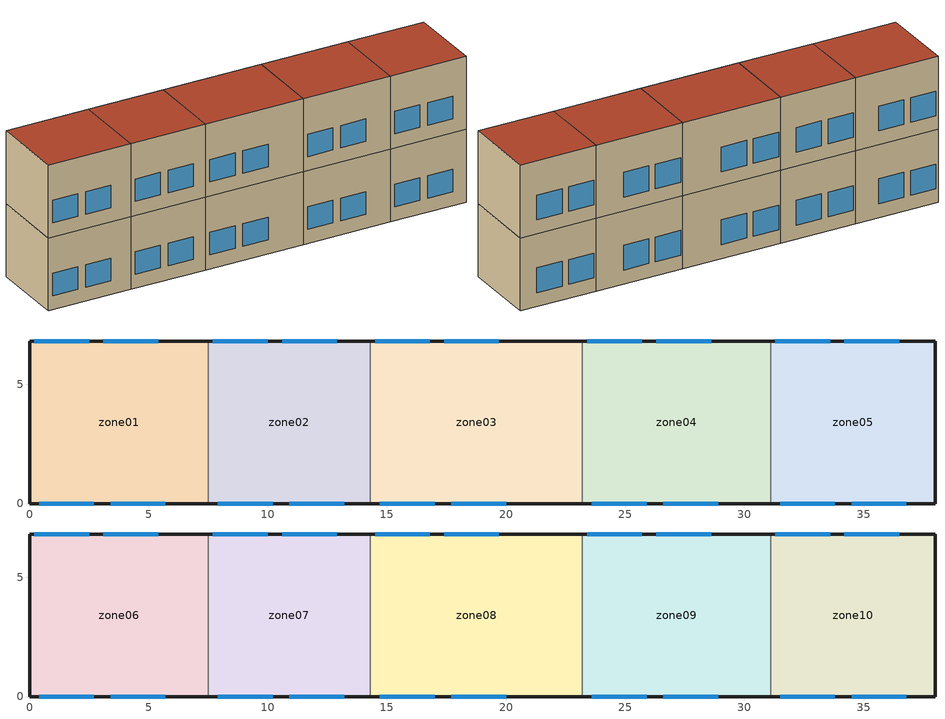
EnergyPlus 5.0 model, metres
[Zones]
zone01
 floor ground (GROUND_FLOOR): 0,0 0,6.8 7.5,6.8 7.5,0 z0
 wall outside (EXT_WALL): 7.5,6.8 0,6.8 0,0 7.5,0 z0:6.5
 wall to zone02 (ADJ_WALL): 7.5,0 7.5,6.8 z0:6.5
 window (EXT_WINDOW1): 0.4,0 2.7,0 / 3.4,0 5.7,0 z1.25:3.25; 2.5,6.8 0.2,6.8 / 5.4,6.8 3.1,6.8 z1.25:3.45
 ceiling to zone06 (ADJ_CEILING): 7.5,0 7.5,6.8 0,6.8 0,0 z6.5
zone02
 floor ground (GROUND_FLOOR): 7.5,0 7.5,6.8 14.3,6.8 14.3,0 z0
 wall outside (EXT_WALL): 14.3,6.8 7.5,6.8 / 7.5,0 14.3,0 z0:6.5
 wall to zone03 (ADJ_WALL): 14.3,0 14.3,6.8 z0:6.5
 wall to zone01 (ADJ_WALL): 7.5,6.8 7.5,0 z0:6.5
 window (EXT_WINDOW1): 7.9,0 10.2,0 / 10.9,0 13.2,0 z1.25:3.25; 10,6.8 7.7,6.8 / 12.9,6.8 10.6,6.8 z1.25:3.45
 ceiling to zone07 (ADJ_CEILING): 14.3,0 14.3,6.8 7.5,6.8 7.5,0 z6.5
zone03
 floor ground (GROUND_FLOOR): 14.3,0 14.3,6.8 23.2,6.8 23.2,0 z0
 wall outside (EXT_WALL): 23.2,6.8 14.3,6.8 / 14.3,0 23.2,0 z0:6.5
 wall to zone04 (ADJ_WALL): 23.2,0 23.2,6.8 z0:6.5
 wall to zone02 (ADJ_WALL): 14.3,6.8 14.3,0 z0:6.5
 window (EXT_WINDOW1): 14.7,0 17,0 / 17.7,0 20,0 z1.25:3.25; 16.8,6.8 14.5,6.8 / 19.7,6.8 17.4,6.8 z1.25:3.45
 ceiling to zone08 (ADJ_CEILING): 23.2,0 23.2,6.8 14.3,6.8 14.3,0 z6.5
zone04
 floor ground (GROUND_FLOOR): 23.2,0 23.2,6.8 31.1,6.8 31.1,0 z0
 wall outside (EXT_WALL): 31.1,6.8 23.2,6.8 / 23.2,0 31.1,0 z0:6.5
 wall to zone05 (ADJ_WALL): 31.1,0 31.1,6.8 z0:6.5
 wall to zone03 (ADJ_WALL): 23.2,6.8 23.2,0 z0:6.5
 window (EXT_WINDOW1): 23.6,0 25.9,0 / 26.6,0 28.9,0 z1.25:3.25; 25.7,6.8 23.4,6.8 / 28.6,6.8 26.3,6.8 z1.25:3.45
 ceiling to zone09 (ADJ_CEILING): 31.1,0 31.1,6.8 23.2,6.8 23.2,0 z6.5
zone05
 floor ground (GROUND_FLOOR): 31.1,0 31.1,6.8 38,6.8 38,0 z0
 wall outside (EXT_WALL): 31.1,0 38,0 38,6.8 31.1,6.8 z0:6.5
 wall to zone04 (ADJ_WALL): 31.1,6.8 31.1,0 z0:6.5
 window (EXT_WINDOW1): 31.5,0 33.8,0 / 34.5,0 36.8,0 z1.25:3.25; 33.6,6.8 31.3,6.8 / 36.5,6.8 34.2,6.8 z1.25:3.45
 ceiling to zone10 (ADJ_CEILING): 38,0 38,6.8 31.1,6.8 31.1,0 z6.5
zone06
 floor to zone01 (ADJ_CEILING): 0,0 0,6.8 7.5,6.8 7.5,0 z6.5
 wall outside (EXT_WALL): 7.5,6.8 0,6.8 0,0 7.5,0 z6.5:13
 wall to zone07 (ADJ_WALL): 7.5,0 7.5,6.8 z6.5:13
 window (EXT_WINDOW1): 0.4,0 2.7,0 / 3.4,0 5.7,0 z7.75:9.75; 2.5,6.8 0.2,6.8 / 5.4,6.8 3.1,6.8 z7.75:9.95
 roof outside (EXT_ROOF): 7.5,0 7.5,6.8 0,6.8 0,0 z13
zone07
 floor to zone02 (ADJ_CEILING): 7.5,0 7.5,6.8 14.3,6.8 14.3,0 z6.5
 wall outside (EXT_WALL): 14.3,6.8 7.5,6.8 / 7.5,0 14.3,0 z6.5:13
 wall to zone08 (ADJ_WALL): 14.3,0 14.3,6.8 z6.5:13
 wall to zone06 (ADJ_WALL): 7.5,6.8 7.5,0 z6.5:13
 window (EXT_WINDOW1): 7.9,0 10.2,0 / 10.9,0 13.2,0 z7.75:9.75; 10,6.8 7.7,6.8 / 12.9,6.8 10.6,6.8 z7.75:9.95
 roof outside (EXT_ROOF): 14.3,0 14.3,6.8 7.5,6.8 7.5,0 z13
zone08
 floor to zone03 (ADJ_CEILING): 14.3,0 14.3,6.8 23.2,6.8 23.2,0 z6.5
 wall outside (EXT_WALL): 23.2,6.8 14.3,6.8 / 14.3,0 23.2,0 z6.5:13
 wall to zone09 (ADJ_WALL): 23.2,0 23.2,6.8 z6.5:13
 wall to zone07 (ADJ_WALL): 14.3,6.8 14.3,0 z6.5:13
 window (EXT_WINDOW1): 14.7,0 17,0 / 17.7,0 20,0 z7.75:9.75; 16.8,6.8 14.5,6.8 / 19.7,6.8 17.4,6.8 z7.75:9.95
 roof outside (EXT_ROOF): 23.2,0 23.2,6.8 14.3,6.8 14.3,0 z13
zone09
 floor to zone04 (ADJ_CEILING): 23.2,0 23.2,6.8 31.1,6.8 31.1,0 z6.5
 wall outside (EXT_WALL): 31.1,6.8 23.2,6.8 / 23.2,0 31.1,0 z6.5:13
 wall to zone10 (ADJ_WALL): 31.1,0 31.1,6.8 z6.5:13
 wall to zone08 (ADJ_WALL): 23.2,6.8 23.2,0 z6.5:13
 window (EXT_WINDOW1): 23.6,0 25.9,0 / 26.6,0 28.9,0 z7.75:9.75; 25.7,6.8 23.4,6.8 / 28.6,6.8 26.3,6.8 z7.75:9.95
 roof outside (EXT_ROOF): 31.1,0 31.1,6.8 23.2,6.8 23.2,0 z13
zone10
 floor to zone05 (ADJ_CEILING): 31.1,0 31.1,6.8 38,6.8 38,0 z6.5
 wall outside (EXT_WALL): 31.1,0 38,0 38,6.8 31.1,6.8 z6.5:13
 wall to zone09 (ADJ_WALL): 31.1,6.8 31.1,0 z6.5:13
 window (EXT_WINDOW1): 31.5,0 33.8,0 / 34.5,0 36.8,0 z7.75:9.75; 33.6,6.8 31.3,6.8 / 36.5,6.8 34.2,6.8 z7.75:9.95
 roof outside (EXT_ROOF): 38,0 38,6.8 31.1,6.8 31.1,0 z13
[Building]
zone03: North Axis {deg}=0; Terrain=City; Loads Convergence Tolerance Value=0; Temperature Convergence Tolerance Value {deltaC}=0; Solar Distribution=FullInteriorAndExterior; Maximum Number of Warmup Days=0
[Site:Location]
not used: Latitude {deg}=0; Longitude {deg}=0; Time Zone {hr}=0; Elevation {m}=0
[Construction]
GROUND_FLOOR; EXT_WALL; EXT_ROOF; ADJ_WALL; ADJ_CEILING; EXT_WINDOW1: 
[WindowProperty:ShadingControl]
ESHADE=0; ISHADE=INPUT 1*MAX_ISHADE : SHADECNTRL=ISHADE_INTERNAL
[SurfaceProperty:OtherSideCoefficients]
BOUNDARY=IDENTICAL; BOUNDARY=INPUT 1*TBOUNDARY; BOUNDARY=INPUT 1*TBOUNDARY_2; BOUNDARY=INPUT 1*TBOUNDARY_3; BOUNDARY=INPUT 1*TGROUND; BOUNDARY=20; BOUNDARY=15
[Zone]
zone01; zone02; zone03; zone04; zone05; zone06; zone07; zone08; zone09; zone10: 0, 0, 0, 0, , 1
